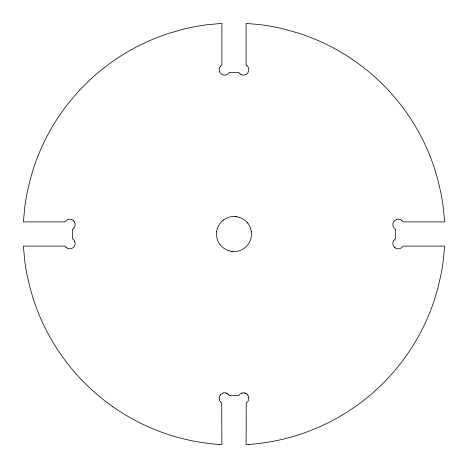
<?xml version="1.0" encoding="UTF-8"?>
<svg xmlns="http://www.w3.org/2000/svg" width="468" height="468" viewBox="0 0 468 468"><rect width="100%" height="100%" fill="white"/><g stroke="black" fill="none" stroke-linecap="round" stroke-linejoin="round"><path stroke-width="0.7" d="M216.666 231.561L216.52 233.082A17.334 17.334 0 0 0 216.52 234.918L216.666 236.434A17.31 17.31 0 0 0 217.257 239.119A16.041 16.041 0 0 0 217.55 239.985A17.263 17.263 0 0 0 217.889 240.839L218.995 243.015A18.065 18.065 0 0 0 219.837 244.29L220.018 244.536M220.27 395.033L219.907 395.583A4.505 4.505 0 0 0 219.773 395.829A4.575 4.575 0 0 0 219.656 396.086L219.451 396.612A4.844 4.844 0 0 0 219.252 397.431L219.229 397.619A6.529 6.529 0 0 0 219.194 397.993L219.194 398.087A6.148 6.148 0 0 0 219.194 398.555L219.199 398.654A4.896 4.896 0 0 0 219.229 398.929L219.252 399.116M220.51 66.193L220.574 66.123A6.962 6.962 0 0 1 220.767 65.918A6.962 6.962 0 0 1 220.972 65.719A7.435 7.435 0 0 1 221.259 65.479A5.628 5.628 0 0 1 221.639 65.21A5.119 5.119 0 0 1 221.879 65.058L221.879 23.4L208.289 24.617A210.027 210.027 0 0 0 193.746 26.922A209.202 209.202 0 0 0 182.965 29.308L168.813 33.368A208.909 208.909 0 0 0 158.4 37.054L151.573 39.815A212.893 212.893 0 0 0 141.523 44.396A210.892 210.892 0 0 0 119.106 57.078A211.875 211.875 0 0 0 110.003 63.332L104.124 67.766A212.712 212.712 0 0 0 95.601 74.792A210.623 210.623 0 0 0 74.792 95.601L67.766 104.124A209.459 209.459 0 0 0 61.197 112.999A211.875 211.875 0 0 0 57.078 119.106A210.892 210.892 0 0 0 42.81 144.852A212.893 212.893 0 0 0 39.815 151.573L37.054 158.4A208.909 208.909 0 0 0 33.368 168.813L30.233 179.402L26.922 193.746A210.027 210.027 0 0 0 24.617 208.289L23.4 221.879L65.058 221.879A5.119 5.119 0 0 1 65.257 221.563A5.628 5.628 0 0 1 65.479 221.259A5.441 5.441 0 0 1 65.66 221.042L65.719 220.972A6.962 6.962 0 0 1 65.918 220.767A6.962 6.962 0 0 1 66.123 220.574A7.435 7.435 0 0 1 66.409 220.329A5.628 5.628 0 0 1 67.123 219.861A4.405 4.405 0 0 1 67.281 219.773A6.406 6.406 0 0 1 67.45 219.691A8.067 8.067 0 0 1 67.708 219.58L67.796 219.545A4.82 4.82 0 0 1 68.059 219.451A5.4 5.4 0 0 1 68.509 219.322A5.868 5.868 0 0 1 68.884 219.252L68.977 219.24A6.587 6.587 0 0 1 69.346 219.199L69.539 219.194A4.891 4.891 0 0 1 69.913 219.194L70.007 219.194A6.353 6.353 0 0 1 70.381 219.229L70.475 219.24A6.049 6.049 0 0 1 70.843 219.305L70.937 219.328A4.797 4.797 0 0 1 71.388 219.451A5.815 5.815 0 0 1 71.657 219.545L72.171 219.773A4.405 4.405 0 0 1 72.417 219.907A5.634 5.634 0 0 1 73.055 220.334M223.464 220.018L223.71 219.837A18.065 18.065 0 0 1 224.985 218.995L227.161 217.889A17.263 17.263 0 0 1 228.015 217.55A16.041 16.041 0 0 1 228.881 217.257A17.31 17.31 0 0 1 231.566 216.666L232.777 216.538A17.31 17.31 0 0 1 235.17 216.544M248.719 444.442L246.121 444.6L246.197 402.889A5.745 5.745 0 0 0 246.513 402.685A5.265 5.265 0 0 0 246.888 402.404L247.028 402.281A6.037 6.037 0 0 0 247.168 402.152A5.499 5.499 0 0 0 247.367 401.948A5.704 5.704 0 0 0 247.549 401.737A5.417 5.417 0 0 0 247.73 401.515L247.888 401.287A5.844 5.844 0 0 0 248.04 401.047L248.093 400.971A5.476 5.476 0 0 0 248.227 400.719A4.627 4.627 0 0 0 248.344 400.468L248.549 399.941A4.844 4.844 0 0 0 248.748 399.116L248.771 398.929A6.529 6.529 0 0 0 248.806 398.555L248.806 398.461A6.148 6.148 0 0 0 248.806 397.993L248.8 397.899A4.896 4.896 0 0 0 248.771 397.619L248.748 397.431M219.281 444.442L221.879 444.6L221.721 402.843A5.435 5.435 0 0 1 221.487 402.685L221.411 402.632A5.271 5.271 0 0 1 221.042 402.34L220.972 402.281A5.476 5.476 0 0 1 220.504 401.801M235.223 216.538L236.434 216.666M232.777 251.462L231.566 251.334M241.494 74.751L240.979 74.523A4.405 4.405 0 0 1 240.733 74.389A5.634 5.634 0 0 1 240.096 73.962M226.506 393.249L226.594 393.284A5.71 5.71 0 0 1 226.933 393.436A5.405 5.405 0 0 1 227.676 393.875M227.664 393.863L227.74 393.916A5.271 5.271 0 0 1 228.109 394.208L228.179 394.272M246.958 65.66L247.028 65.719A6.962 6.962 0 0 1 247.233 65.918A6.962 6.962 0 0 1 247.426 66.123A7.435 7.435 0 0 1 247.671 66.409A5.628 5.628 0 0 1 248.139 67.123A4.405 4.405 0 0 1 248.227 67.281A6.406 6.406 0 0 1 248.309 67.445A7.336 7.336 0 0 1 248.455 67.796A6.447 6.447 0 0 1 248.549 68.059A5.4 5.4 0 0 1 248.678 68.509A5.868 5.868 0 0 1 248.748 68.878L248.76 68.972A6.587 6.587 0 0 1 248.8 69.346L248.806 69.539A4.891 4.891 0 0 1 248.806 69.913L248.806 70.007A6.353 6.353 0 0 1 248.771 70.381L248.76 70.475A6.049 6.049 0 0 1 248.695 70.843L248.672 70.937A4.797 4.797 0 0 1 248.549 71.388A6.499 6.499 0 0 1 248.485 71.569L248.455 71.657A5.587 5.587 0 0 1 248.344 71.914L248.227 72.171A4.405 4.405 0 0 1 248.093 72.417A5.587 5.587 0 0 1 247.666 73.049A5.441 5.441 0 0 1 247.49 73.26L247.426 73.33A6.962 6.962 0 0 1 247.233 73.534A6.962 6.962 0 0 1 247.028 73.728A7.435 7.435 0 0 1 246.741 73.967A5.628 5.628 0 0 1 246.361 74.242A5.634 5.634 0 0 1 246.039 74.435A4.405 4.405 0 0 1 245.87 74.523A6.406 6.406 0 0 1 245.7 74.605A8.067 8.067 0 0 1 245.443 74.716L245.355 74.751A4.82 4.82 0 0 1 245.092 74.845A5.4 5.4 0 0 1 244.635 74.974A5.868 5.868 0 0 1 244.267 75.044L244.173 75.055A6.587 6.587 0 0 1 243.805 75.096L243.612 75.108A4.891 4.891 0 0 1 243.237 75.108L243.144 75.102A6.353 6.353 0 0 1 242.769 75.073L242.676 75.055A6.049 6.049 0 0 1 242.307 74.991L242.213 74.974A4.797 4.797 0 0 1 241.763 74.845A5.815 5.815 0 0 1 241.494 74.751M401.807 220.51L401.877 220.574A6.962 6.962 0 0 1 402.082 220.767A6.962 6.962 0 0 1 402.281 220.972A7.435 7.435 0 0 1 402.521 221.259A5.628 5.628 0 0 1 402.79 221.639A5.119 5.119 0 0 1 402.942 221.879L444.6 221.879L443.383 208.289A210.027 210.027 0 0 0 441.078 193.746L437.767 179.402L434.632 168.813A208.909 208.909 0 0 0 430.946 158.4L428.185 151.573A212.893 212.893 0 0 0 423.604 141.523A210.892 210.892 0 0 0 410.922 119.118A211.875 211.875 0 0 0 404.668 110.003A209.459 209.459 0 0 0 400.234 104.124L393.208 95.601A210.623 210.623 0 0 0 372.399 74.792A212.712 212.712 0 0 0 363.876 67.766L357.997 63.332A211.875 211.875 0 0 0 348.894 57.078A210.892 210.892 0 0 0 323.148 42.804A212.893 212.893 0 0 0 316.426 39.815L309.6 37.054A208.909 208.909 0 0 0 299.187 33.368L285.035 29.308A209.202 209.202 0 0 0 274.254 26.922A210.027 210.027 0 0 0 259.711 24.617L246.121 23.4L246.121 65.058A5.119 5.119 0 0 1 246.437 65.257A5.628 5.628 0 0 1 246.741 65.479M394.74 247.49L394.67 247.426A6.962 6.962 0 0 1 394.465 247.233A6.962 6.962 0 0 1 394.272 247.028A7.435 7.435 0 0 1 394.033 246.741A5.628 5.628 0 0 1 393.758 246.361A5.634 5.634 0 0 1 393.565 246.039A4.405 4.405 0 0 1 393.477 245.87A6.406 6.406 0 0 1 393.395 245.7A7.336 7.336 0 0 1 393.249 245.355A6.447 6.447 0 0 1 393.155 245.092A5.4 5.4 0 0 1 393.026 244.635A5.868 5.868 0 0 1 392.956 244.267L392.945 244.173A6.587 6.587 0 0 1 392.904 243.799L392.892 243.612A4.891 4.891 0 0 1 392.892 243.237L392.898 243.144A6.353 6.353 0 0 1 392.927 242.769L392.945 242.676A6.049 6.049 0 0 1 393.009 242.307L393.026 242.213A4.797 4.797 0 0 1 393.155 241.763A6.499 6.499 0 0 1 393.214 241.582L393.249 241.494A5.587 5.587 0 0 1 393.354 241.236L393.477 240.979A4.405 4.405 0 0 1 393.611 240.733A5.634 5.634 0 0 1 394.038 240.096M73.26 220.51L73.33 220.574A6.962 6.962 0 0 1 73.534 220.767A6.962 6.962 0 0 1 73.728 220.972A7.435 7.435 0 0 1 73.967 221.259A5.628 5.628 0 0 1 74.441 221.972M66.193 247.49L66.123 247.426A6.962 6.962 0 0 1 65.918 247.233A6.962 6.962 0 0 1 65.719 247.028A7.435 7.435 0 0 1 65.479 246.741A5.628 5.628 0 0 1 65.21 246.361A5.119 5.119 0 0 1 65.058 246.121L23.4 246.121L24.617 259.711A210.027 210.027 0 0 0 26.922 274.254L30.233 288.598L33.368 299.187A208.909 208.909 0 0 0 37.054 309.6L39.815 316.426A212.893 212.893 0 0 0 44.396 326.477A210.892 210.892 0 0 0 57.078 348.894A211.875 211.875 0 0 0 63.332 357.997A209.459 209.459 0 0 0 67.766 363.876A211.355 211.355 0 0 0 74.792 372.399A211.167 211.167 0 0 0 107.043 402.474A209.331 209.331 0 0 0 112.999 406.803M247.028 394.272L246.958 394.208A5.271 5.271 0 0 0 246.589 393.921L246.513 393.863A5.417 5.417 0 0 0 246.279 393.676L246.197 393.658A5.417 5.417 0 0 0 245.823 393.418M247.981 223.464L248.163 223.71A18.065 18.065 0 0 1 249.005 224.985L250.111 227.161A17.263 17.263 0 0 1 250.45 228.015A16.041 16.041 0 0 1 250.743 228.881M251.334 231.561L251.48 233.082A17.334 17.334 0 0 1 251.48 234.918L251.334 236.434A17.31 17.31 0 0 1 250.743 239.119A16.041 16.041 0 0 1 250.45 239.985L250.345 240.271A17.258 17.258 0 0 1 249.994 241.119L249.005 243.015A18.065 18.065 0 0 1 248.163 244.29L247.981 244.536A17.304 17.304 0 0 1 247.408 245.25L247.209 245.484A18.398 18.398 0 0 1 246.379 246.379A18.398 18.398 0 0 1 245.484 247.209A17.544 17.544 0 0 1 244.536 247.981L244.29 248.163A18.065 18.065 0 0 1 243.015 249.005L240.839 250.111A17.263 17.263 0 0 1 239.985 250.45A16.041 16.041 0 0 1 239.119 250.737A17.31 17.31 0 0 1 236.434 251.334L235.223 251.462A17.31 17.31 0 0 1 232.83 251.456M231.666 251.334A17.31 17.31 0 0 1 228.987 250.737M228.881 250.737A16.041 16.041 0 0 1 228.015 250.45L227.729 250.345A17.258 17.258 0 0 1 226.881 249.994L224.985 249.005A18.065 18.065 0 0 1 223.71 248.163L223.464 247.981A17.304 17.304 0 0 1 222.75 247.408L222.516 247.209A18.398 18.398 0 0 1 221.621 246.379A18.398 18.398 0 0 1 220.791 245.484A17.544 17.544 0 0 1 219.966 244.518M222.481 220.72A17.544 17.544 0 0 1 223.429 219.954M247.227 222.464A17.544 17.544 0 0 1 247.993 223.411M216.666 231.666A17.31 17.31 0 0 1 217.257 228.987M217.257 228.881A16.041 16.041 0 0 1 217.55 228.015L217.655 227.729A17.258 17.258 0 0 1 218.006 226.881L218.995 224.985A18.065 18.065 0 0 1 219.837 223.71L220.018 223.464A17.304 17.304 0 0 1 220.592 222.75L220.791 222.516A18.398 18.398 0 0 1 221.621 221.621A18.398 18.398 0 0 1 222.516 220.791M236.334 216.666A17.31 17.31 0 0 1 239.013 217.257M239.119 217.257A16.041 16.041 0 0 1 239.985 217.55L240.271 217.655A17.258 17.258 0 0 1 241.119 218.006L243.015 218.995A18.065 18.065 0 0 1 244.29 219.837L244.536 220.018A17.304 17.304 0 0 1 245.25 220.592L245.484 220.791A18.398 18.398 0 0 1 246.379 221.621A18.398 18.398 0 0 1 247.209 222.516M250.743 228.987A17.31 17.31 0 0 1 251.334 231.666M248.66 444.46A211.009 211.009 0 0 0 357.997 404.662A209.331 209.331 0 0 0 363.876 400.234A211.167 211.167 0 0 0 393.214 372.399A211.355 211.355 0 0 0 400.234 363.876A209.459 209.459 0 0 0 406.803 354.996A211.875 211.875 0 0 0 410.922 348.894A210.892 210.892 0 0 0 425.19 323.154A212.893 212.893 0 0 0 428.185 316.426L430.946 309.6A208.909 208.909 0 0 0 434.632 299.187L437.767 288.598L441.078 274.254A210.027 210.027 0 0 0 443.383 259.711L444.6 246.121L402.942 246.121A5.119 5.119 0 0 1 402.743 246.437A5.628 5.628 0 0 1 402.521 246.741A5.441 5.441 0 0 1 402.34 246.958L402.281 247.028A6.962 6.962 0 0 1 402.082 247.233A6.962 6.962 0 0 1 401.877 247.426A7.435 7.435 0 0 1 401.591 247.671A5.628 5.628 0 0 1 400.877 248.139A4.405 4.405 0 0 1 400.719 248.227A6.406 6.406 0 0 1 400.55 248.309A8.067 8.067 0 0 1 400.292 248.42L400.204 248.455A4.82 4.82 0 0 1 399.941 248.549A5.4 5.4 0 0 1 399.491 248.678A5.868 5.868 0 0 1 399.116 248.748L399.023 248.76A6.587 6.587 0 0 1 398.654 248.8L398.461 248.806A4.891 4.891 0 0 1 398.087 248.806L397.993 248.806A6.353 6.353 0 0 1 397.619 248.771L397.525 248.76A6.049 6.049 0 0 1 397.156 248.695L397.063 248.672A4.797 4.797 0 0 1 396.612 248.549A5.815 5.815 0 0 1 396.343 248.455L395.829 248.227A4.405 4.405 0 0 1 395.583 248.093A5.634 5.634 0 0 1 394.945 247.666M219.252 444.46A211.009 211.009 0 0 1 112.911 406.803M394.881 247.689A5.441 5.441 0 0 1 394.664 247.508M394.033 240.107A5.441 5.441 0 0 1 394.208 239.891L394.272 239.821A6.962 6.962 0 0 1 394.465 239.616A6.962 6.962 0 0 1 394.67 239.423A7.435 7.435 0 0 1 394.957 239.177A5.628 5.628 0 0 1 395.343 238.908A5.119 5.119 0 0 1 395.583 238.762L395.583 229.238A5.119 5.119 0 0 1 395.261 229.039A5.628 5.628 0 0 1 394.957 228.817A5.441 5.441 0 0 1 394.74 228.641L394.67 228.577A6.962 6.962 0 0 1 394.465 228.384A6.962 6.962 0 0 1 394.272 228.179A7.435 7.435 0 0 1 394.033 227.893A5.628 5.628 0 0 1 393.559 227.173A4.405 4.405 0 0 1 393.477 227.021A6.406 6.406 0 0 1 393.395 226.851A7.336 7.336 0 0 1 393.249 226.506A6.447 6.447 0 0 1 393.155 226.237A5.4 5.4 0 0 1 393.026 225.787A5.868 5.868 0 0 1 392.956 225.418L392.945 225.324A6.587 6.587 0 0 1 392.904 224.95L392.892 224.763A4.891 4.891 0 0 1 392.892 224.388L392.898 224.295A6.353 6.353 0 0 1 392.927 223.92L392.945 223.827A6.049 6.049 0 0 1 393.009 223.452L393.026 223.365A4.797 4.797 0 0 1 393.155 222.908A6.499 6.499 0 0 1 393.214 222.733L393.249 222.645A5.587 5.587 0 0 1 393.354 222.382L393.477 222.13A4.405 4.405 0 0 1 393.611 221.879A5.587 5.587 0 0 1 394.033 221.247M396.583 219.416A5.4 5.4 0 0 1 397.039 219.287A5.868 5.868 0 0 1 397.431 219.252L397.525 219.24A6.587 6.587 0 0 1 397.899 219.199L398.087 219.194A4.891 4.891 0 0 1 398.461 219.194L398.56 219.194A6.353 6.353 0 0 1 398.935 219.229L399.023 219.24A6.049 6.049 0 0 1 399.397 219.305L399.485 219.328A4.797 4.797 0 0 1 399.941 219.451A5.815 5.815 0 0 1 400.204 219.545L400.719 219.773A4.405 4.405 0 0 1 400.971 219.907A5.634 5.634 0 0 1 401.602 220.334M394.033 221.259A5.441 5.441 0 0 1 394.208 221.042L394.272 220.972A6.962 6.962 0 0 1 394.465 220.767A6.962 6.962 0 0 1 394.67 220.574A7.435 7.435 0 0 1 394.957 220.329A5.628 5.628 0 0 1 395.676 219.861A4.405 4.405 0 0 1 395.829 219.773A6.406 6.406 0 0 1 395.998 219.691A8.067 8.067 0 0 1 396.256 219.58L396.343 219.545A4.82 4.82 0 0 1 396.612 219.451M401.667 220.311A5.441 5.441 0 0 1 401.883 220.492M246.724 65.403A5.441 5.441 0 0 1 246.94 65.584M240.107 73.967A5.441 5.441 0 0 1 239.891 73.792L239.821 73.728A6.962 6.962 0 0 1 239.616 73.534A6.962 6.962 0 0 1 239.423 73.33A7.435 7.435 0 0 1 239.177 73.043A5.628 5.628 0 0 1 238.908 72.657A5.119 5.119 0 0 1 238.762 72.417L229.238 72.417A5.119 5.119 0 0 1 229.039 72.733A5.628 5.628 0 0 1 228.817 73.043A5.441 5.441 0 0 1 228.641 73.26L228.577 73.33A6.962 6.962 0 0 1 228.384 73.534A6.962 6.962 0 0 1 228.179 73.728A7.435 7.435 0 0 1 227.893 73.967A5.628 5.628 0 0 1 227.173 74.441A4.405 4.405 0 0 1 227.021 74.523A6.406 6.406 0 0 1 226.851 74.605A8.067 8.067 0 0 1 226.594 74.716L226.506 74.751A4.82 4.82 0 0 1 226.237 74.845A5.4 5.4 0 0 1 225.787 74.974A5.868 5.868 0 0 1 225.418 75.044L225.324 75.055A6.587 6.587 0 0 1 224.95 75.096L224.763 75.108A4.891 4.891 0 0 1 224.388 75.108L224.295 75.102A6.353 6.353 0 0 1 223.92 75.073L223.827 75.055A6.049 6.049 0 0 1 223.452 74.991L223.365 74.974A4.797 4.797 0 0 1 222.908 74.845A5.815 5.815 0 0 1 222.645 74.751L222.13 74.523A4.405 4.405 0 0 1 221.879 74.389A5.634 5.634 0 0 1 221.563 74.19A5.628 5.628 0 0 1 221.259 73.967A5.441 5.441 0 0 1 221.042 73.792L220.972 73.728A6.962 6.962 0 0 1 220.767 73.534A6.962 6.962 0 0 1 220.574 73.33A7.435 7.435 0 0 1 220.329 73.043A5.628 5.628 0 0 1 219.861 72.324A4.405 4.405 0 0 1 219.773 72.171A6.406 6.406 0 0 1 219.691 72.002A7.336 7.336 0 0 1 219.545 71.657A6.447 6.447 0 0 1 219.451 71.388M219.416 71.417A5.4 5.4 0 0 1 219.287 70.96A5.868 5.868 0 0 1 219.252 70.569L219.24 70.475A6.587 6.587 0 0 1 219.199 70.101L219.194 69.913A4.891 4.891 0 0 1 219.194 69.539L219.194 69.439A6.353 6.353 0 0 1 219.229 69.065L219.24 68.972A6.049 6.049 0 0 1 219.305 68.603L219.328 68.509A4.797 4.797 0 0 1 219.451 68.059A6.499 6.499 0 0 1 219.515 67.883L219.545 67.796A5.587 5.587 0 0 1 219.656 67.532L219.773 67.281A4.405 4.405 0 0 1 219.907 67.029A5.587 5.587 0 0 1 220.334 66.397M220.311 66.333A5.441 5.441 0 0 1 220.492 66.117M73.119 220.311A5.441 5.441 0 0 1 73.336 220.492M74.435 221.961A4.405 4.405 0 0 1 74.523 222.13A6.406 6.406 0 0 1 74.605 222.3A7.336 7.336 0 0 1 74.751 222.645A6.447 6.447 0 0 1 74.845 222.908A5.4 5.4 0 0 1 74.974 223.359A5.868 5.868 0 0 1 75.044 223.733L75.055 223.827A6.587 6.587 0 0 1 75.096 224.195L75.108 224.388A4.891 4.891 0 0 1 75.108 224.763L75.102 224.856A6.353 6.353 0 0 1 75.073 225.231L75.055 225.324A6.049 6.049 0 0 1 74.991 225.693L74.974 225.787A4.797 4.797 0 0 1 74.845 226.237A6.499 6.499 0 0 1 74.786 226.418L74.751 226.506A5.587 5.587 0 0 1 74.646 226.764L74.523 227.021A4.405 4.405 0 0 1 74.389 227.267A5.634 5.634 0 0 1 73.962 227.904M73.967 227.893A5.441 5.441 0 0 1 73.792 228.109L73.728 228.179A6.962 6.962 0 0 1 73.534 228.384A6.962 6.962 0 0 1 73.33 228.577A7.435 7.435 0 0 1 73.043 228.823A5.628 5.628 0 0 1 72.657 229.092A5.119 5.119 0 0 1 72.417 229.238L72.417 238.762A5.119 5.119 0 0 1 72.739 238.961A5.628 5.628 0 0 1 73.043 239.183A5.441 5.441 0 0 1 73.26 239.359L73.33 239.423A6.962 6.962 0 0 1 73.534 239.616A6.962 6.962 0 0 1 73.728 239.821A7.435 7.435 0 0 1 73.967 240.107A5.628 5.628 0 0 1 74.441 240.827A4.405 4.405 0 0 1 74.523 240.979A6.406 6.406 0 0 1 74.605 241.149A7.336 7.336 0 0 1 74.751 241.494M74.751 241.494A6.447 6.447 0 0 1 74.845 241.763M74.822 241.728A5.4 5.4 0 0 1 74.95 242.178A5.868 5.868 0 0 1 75.044 242.582L75.055 242.676A6.587 6.587 0 0 1 75.096 243.05L75.108 243.237A4.891 4.891 0 0 1 75.108 243.612L75.102 243.705A6.353 6.353 0 0 1 75.073 244.08L75.055 244.173A6.049 6.049 0 0 1 74.991 244.548L74.974 244.635A4.797 4.797 0 0 1 74.845 245.092A6.499 6.499 0 0 1 74.786 245.267L74.751 245.355A5.587 5.587 0 0 1 74.646 245.618L74.523 245.87A4.405 4.405 0 0 1 74.389 246.121A5.587 5.587 0 0 1 74.19 246.437A5.628 5.628 0 0 1 73.967 246.741A5.441 5.441 0 0 1 73.792 246.958L73.728 247.028A6.962 6.962 0 0 1 73.534 247.233A6.962 6.962 0 0 1 73.33 247.426A7.435 7.435 0 0 1 73.043 247.671A5.628 5.628 0 0 1 72.324 248.139A4.405 4.405 0 0 1 72.171 248.227A6.406 6.406 0 0 1 72.002 248.309A8.067 8.067 0 0 1 71.744 248.42L71.657 248.455A4.82 4.82 0 0 1 71.388 248.549A5.4 5.4 0 0 1 70.937 248.678A5.868 5.868 0 0 1 70.569 248.748L70.475 248.76A6.587 6.587 0 0 1 70.101 248.8L69.913 248.806A4.891 4.891 0 0 1 69.539 248.806L69.439 248.806A6.353 6.353 0 0 1 69.065 248.771L68.977 248.76A6.049 6.049 0 0 1 68.603 248.695L68.515 248.672A4.797 4.797 0 0 1 68.059 248.549A5.815 5.815 0 0 1 67.796 248.455L67.281 248.227A4.405 4.405 0 0 1 67.029 248.093A5.634 5.634 0 0 1 66.397 247.666M66.333 247.689A5.441 5.441 0 0 1 66.117 247.508M220.264 394.974A5.435 5.435 0 0 1 220.44 394.752M223.201 392.991A5.435 5.435 0 0 1 225.722 392.921M220.51 401.807A6.406 6.406 0 0 1 220.387 401.667A5.435 5.435 0 0 1 220.217 401.445L220.165 401.363A5.68 5.68 0 0 1 220.007 401.129L219.907 400.971A4.557 4.557 0 0 1 219.773 400.719A5.476 5.476 0 0 1 219.632 400.45L219.451 399.941A4.791 4.791 0 0 1 219.264 399.163M220.451 394.816A5.704 5.704 0 0 1 220.633 394.6A5.499 5.499 0 0 1 220.832 394.401A6.037 6.037 0 0 1 220.972 394.272L221.112 394.15A5.265 5.265 0 0 1 221.487 393.863A5.745 5.745 0 0 1 221.797 393.658A5.598 5.598 0 0 1 222.382 393.354A6.33 6.33 0 0 1 222.557 393.284A5.499 5.499 0 0 1 223.23 393.038M225.693 393.009A5.446 5.446 0 0 1 226.512 393.249M228.208 394.284A5.446 5.446 0 0 1 228.676 394.758A6.406 6.406 0 0 1 228.758 394.887A5.405 5.405 0 0 1 228.94 395.109L229.238 395.583L238.762 395.583L239.125 395.033A5.417 5.417 0 0 1 239.3 394.811A5.704 5.704 0 0 1 239.487 394.6A5.499 5.499 0 0 1 239.686 394.401A6.037 6.037 0 0 1 239.821 394.272L239.961 394.15A5.265 5.265 0 0 1 240.336 393.863A5.745 5.745 0 0 1 240.651 393.658A5.598 5.598 0 0 1 241.236 393.354A6.33 6.33 0 0 1 241.406 393.284M242.05 393.056A5.417 5.417 0 0 1 244.565 392.985M241.459 393.243A5.499 5.499 0 0 1 242.079 393.038M244.653 392.962A5.499 5.499 0 0 1 244.928 393.026M244.822 393.073A5.511 5.511 0 0 1 245.361 393.249L245.443 393.284A5.71 5.71 0 0 1 245.788 393.436M247.081 394.296A5.511 5.511 0 0 1 247.549 394.776M247.49 394.74A6.406 6.406 0 0 1 247.613 394.887A5.417 5.417 0 0 1 247.777 395.068L248.093 395.583A4.505 4.505 0 0 1 248.227 395.829A4.575 4.575 0 0 1 248.344 396.086L248.549 396.612A4.791 4.791 0 0 1 248.736 397.385"/></g></svg>
